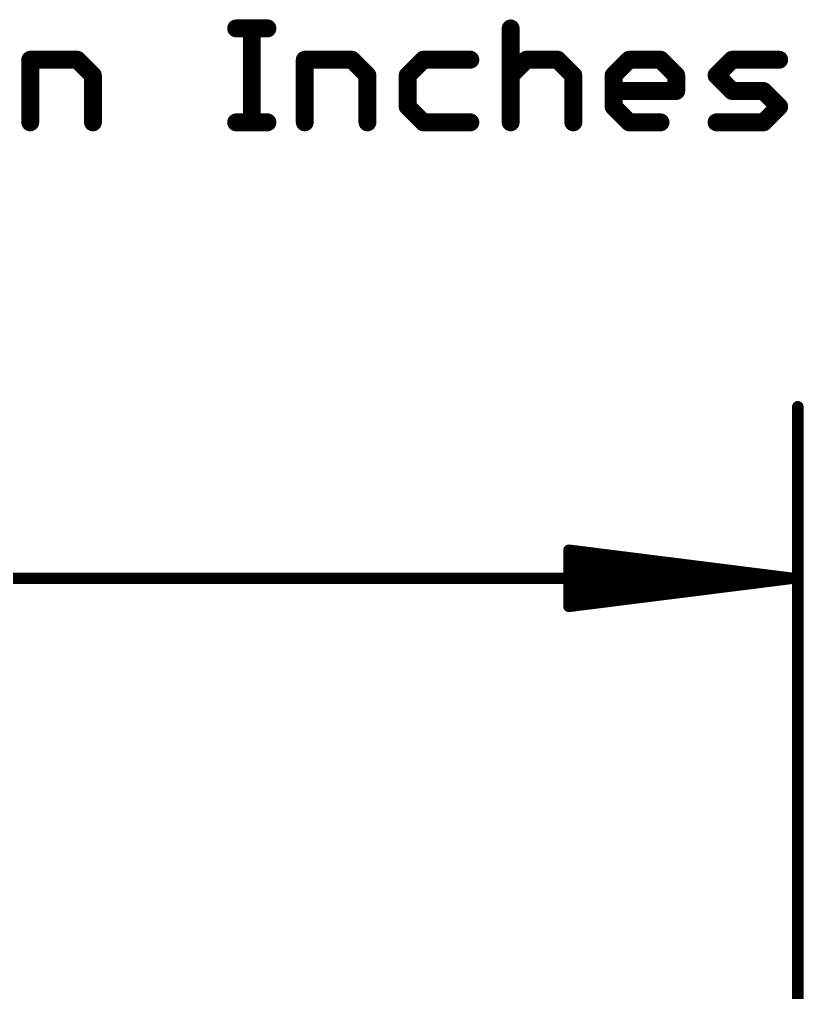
# Model space of a CAD drawing. Extents: x -30 to 77, y -18 to 22.
# Drawn here: x 14.02 to 22.93, y 10.53 to 21.59 of the extents above; entities that cross this region are included whole.
import ezdxf

# ---------------------------------------------------------------- set-up
doc = ezdxf.new("R2010")
doc.units = 0
doc.layers.add('47', color=253, linetype='CONTINUOUS')

msp = doc.modelspace()

# ---------------------------------------------------------------- linework, layer by layer
at = {"layer": '47'}
for points, const_width in [([(16.4795, 21.4893), (16.8354, 21.4893)], 0.2032), ([(16.6574, 20.4216), (16.6574, 21.4893)], 0.2032), ([(19.5979, 21.4893), (19.5979, 20.4216)], 0.2032), ([(14.1407, 20.4216), (14.1407, 21.1334)], 0.2032), ([(14.1407, 21.1334), (14.6745, 21.1334)], 0.2032), ([(14.6745, 21.1334), (14.8525, 20.9555)], 0.2032), ([(17.2591, 20.4216), (17.2591, 21.1334)], 0.2032), ([(17.2591, 21.1334), (17.7929, 21.1334)], 0.2032), ([(17.7929, 21.1334), (17.9709, 20.9555)], 0.2032), ([(18.6064, 21.1334), (18.4285, 20.9555)], 0.2032), ([(19.1403, 21.1334), (18.6064, 21.1334)], 0.2032), ([(19.5979, 20.9555), (19.7758, 21.1334)], 0.2032), ([(19.7758, 21.1334), (20.1317, 21.1334)], 0.2032), ([(20.1317, 21.1334), (20.3097, 20.9555)], 0.2032), ([(20.7672, 20.9555), (20.9452, 21.1334)], 0.2032), ([(20.9452, 21.1334), (21.3011, 21.1334)], 0.2032), ([(21.3011, 21.1334), (21.4791, 20.9555)], 0.2032), ([(21.9366, 20.9555), (22.1146, 21.1334)], 0.2032), ([(22.1146, 21.1334), (22.6485, 21.1334)], 0.2032), ([(14.8525, 20.9555), (14.8525, 20.4216)], 0.2032), ([(17.9709, 20.9555), (17.9709, 20.4216)], 0.2032), ([(18.4285, 20.9555), (18.4285, 20.5996)], 0.2032), ([(20.3097, 20.9555), (20.3097, 20.4216)], 0.2032), ([(20.7672, 20.5996), (20.7672, 20.9555)], 0.2032), ([(21.4791, 20.9555), (21.4791, 20.7775)], 0.2032), ([(22.1146, 20.7775), (21.9366, 20.9555)], 0.2032), ([(21.4791, 20.7775), (20.7672, 20.7775)], 0.2032), ([(22.4705, 20.7775), (22.1146, 20.7775)], 0.2032), ([(22.6485, 20.5996), (22.4705, 20.7775)], 0.2032), ([(18.4285, 20.5996), (18.6064, 20.4216)], 0.2032), ([(20.9452, 20.4216), (20.7672, 20.5996)], 0.2032), ([(22.4705, 20.4216), (22.6485, 20.5996)], 0.2032), ([(16.4795, 20.4216), (16.8354, 20.4216)], 0.2032), ([(18.6064, 20.4216), (19.1403, 20.4216)], 0.2032), ([(21.3011, 20.4216), (20.9452, 20.4216)], 0.2032), ([(21.9366, 20.4216), (22.4705, 20.4216)], 0.2032), ([(22.86, 10.16), (22.86, 17.19)], 0.13), ([(22.795, 15.24), (20.26, 15.5592)], 0.13), ([(20.26, 15.5592), (20.26, 14.9208)], 0.13), ([(22.795, 15.24), (20.26, 15.5)], 0.13), ([(22.795, 15.24), (20.26, 15.37)], 0.13), ([(0.065, 15.24), (22.795, 15.24)], 0.13), ([(20.26, 14.9208), (22.795, 15.24)], 0.13), ([(20.26, 15.11), (22.795, 15.24)], 0.13), ([(20.26, 14.98), (22.795, 15.24)], 0.13)]:
    msp.add_lwpolyline(points, dxfattribs=dict(at, const_width=const_width))
for points, const_width in [([(16.4795, 21.5401, 1), (16.4795, 21.4385)], 0.1016), ([(16.7082, 21.4893, 1), (16.6066, 21.4893)], 0.1016), ([(16.8354, 21.4385, 1), (16.8354, 21.5401)], 0.1016), ([(19.6486, 21.4893, 1), (19.5471, 21.4893)], 0.1016), ([(14.1915, 21.1334, 1), (14.0899, 21.1334)], 0.1016), ([(14.1407, 21.1842, 1), (14.1407, 21.0826)], 0.1016), ([(14.7104, 21.1693, 1), (14.6386, 21.0975)], 0.1016), ([(14.6745, 21.0826, 1), (14.6745, 21.1842)], 0.1016), ([(17.3099, 21.1334, 1), (17.2083, 21.1334)], 0.1016), ([(17.2591, 21.1842, 1), (17.2591, 21.0826)], 0.1016), ([(17.8288, 21.1693, 1), (17.757, 21.0975)], 0.1016), ([(17.7929, 21.0826, 1), (17.7929, 21.1842)], 0.1016), ([(18.6064, 21.1842, 1), (18.6064, 21.0826)], 0.1016), ([(18.6423, 21.0975, 1), (18.5705, 21.1693)], 0.1016), ([(19.1403, 21.0826, 1), (19.1403, 21.1842)], 0.1016), ([(19.7758, 21.1842, 1), (19.7758, 21.0826)], 0.1016), ([(19.8117, 21.0975, 1), (19.7399, 21.1693)], 0.1016), ([(20.1676, 21.1693, 1), (20.0958, 21.0975)], 0.1016), ([(20.1317, 21.0826, 1), (20.1317, 21.1842)], 0.1016), ([(20.9452, 21.1842, 1), (20.9452, 21.0826)], 0.1016), ([(20.9811, 21.0975, 1), (20.9093, 21.1693)], 0.1016), ([(21.337, 21.1693, 1), (21.2652, 21.0975)], 0.1016), ([(21.3011, 21.0826, 1), (21.3011, 21.1842)], 0.1016), ([(22.1146, 21.1842, 1), (22.1146, 21.0826)], 0.1016), ([(22.1505, 21.0975, 1), (22.0787, 21.1693)], 0.1016), ([(22.6485, 21.0826, 1), (22.6485, 21.1842)], 0.1016), ([(14.9033, 20.9555, 1), (14.8017, 20.9555)], 0.1016), ([(14.8166, 20.9195, 1), (14.8884, 20.9914)], 0.1016), ([(18.0217, 20.9555, 1), (17.9201, 20.9555)], 0.1016), ([(17.9349, 20.9195, 1), (18.0068, 20.9914)], 0.1016), ([(18.3925, 20.9914, 1), (18.4644, 20.9195)], 0.1016), ([(18.4793, 20.9555, 1), (18.3777, 20.9555)], 0.1016), ([(19.5619, 20.9914, 1), (19.6338, 20.9195)], 0.1016), ([(20.3605, 20.9555, 1), (20.2589, 20.9555)], 0.1016), ([(20.2737, 20.9195, 1), (20.3456, 20.9914)], 0.1016), ([(20.818, 20.9555, 1), (20.7164, 20.9555)], 0.1016), ([(20.7313, 20.9914, 1), (20.8032, 20.9195)], 0.1016), ([(21.5299, 20.9555, 1), (21.4283, 20.9555)], 0.1016), ([(21.4431, 20.9195, 1), (21.515, 20.9914)], 0.1016), ([(21.9726, 20.9914, 1), (21.9007, 20.9195)], 0.1016), ([(21.9007, 20.9914, 1), (21.9726, 20.9195)], 0.1016), ([(20.7672, 20.8283, 1), (20.7672, 20.7267)], 0.1016), ([(21.4283, 20.7775, 1), (21.5299, 20.7775)], 0.1016), ([(21.4791, 20.7267, 1), (21.4791, 20.8283)], 0.1016), ([(22.1146, 20.8283, 1), (22.1146, 20.7267)], 0.1016), ([(22.0787, 20.7416, 1), (22.1505, 20.8134)], 0.1016), ([(22.5064, 20.8134, 1), (22.4346, 20.7416)], 0.1016), ([(22.4705, 20.7267, 1), (22.4705, 20.8283)], 0.1016), ([(18.4644, 20.6355, 1), (18.3925, 20.5636)], 0.1016), ([(20.8032, 20.6355, 1), (20.7313, 20.5636)], 0.1016), ([(22.6844, 20.5636, 1), (22.6125, 20.6355)], 0.1016), ([(22.6125, 20.5636, 1), (22.6844, 20.6355)], 0.1016), ([(18.3777, 20.5996, 1), (18.4793, 20.5996)], 0.1016), ([(20.7164, 20.5996, 1), (20.818, 20.5996)], 0.1016), ([(14.0899, 20.4216, 1), (14.1915, 20.4216)], 0.1016), ([(14.8017, 20.4216, 1), (14.9033, 20.4216)], 0.1016), ([(16.4795, 20.4724, 1), (16.4795, 20.3708)], 0.1016), ([(16.6066, 20.4216, 1), (16.7082, 20.4216)], 0.1016), ([(16.8354, 20.3708, 1), (16.8354, 20.4724)], 0.1016), ([(17.2083, 20.4216, 1), (17.3099, 20.4216)], 0.1016), ([(17.9201, 20.4216, 1), (18.0217, 20.4216)], 0.1016), ([(18.6064, 20.4724, 1), (18.6064, 20.3708)], 0.1016), ([(18.5705, 20.3857, 1), (18.6423, 20.4575)], 0.1016), ([(19.1403, 20.3708, 1), (19.1403, 20.4724)], 0.1016), ([(19.5471, 20.4216, 1), (19.6486, 20.4216)], 0.1016), ([(20.2589, 20.4216, 1), (20.3605, 20.4216)], 0.1016), ([(20.9452, 20.4724, 1), (20.9452, 20.3708)], 0.1016), ([(20.9093, 20.3857, 1), (20.9811, 20.4575)], 0.1016), ([(21.3011, 20.3708, 1), (21.3011, 20.4724)], 0.1016), ([(21.9366, 20.4724, 1), (21.9366, 20.3708)], 0.1016), ([(22.4346, 20.4575, 1), (22.5064, 20.3857)], 0.1016), ([(22.4705, 20.3708, 1), (22.4705, 20.4724)], 0.1016), ([(22.8925, 17.19, 1), (22.8275, 17.19)], 0.065), ([(20.2641, 15.5915, 1), (20.2559, 15.527)], 0.065), ([(20.2925, 15.5592, 1), (20.2275, 15.5592)], 0.065), ([(20.2633, 15.5323, 1), (20.2567, 15.4677)], 0.065), ([(20.2617, 15.4025, 1), (20.2583, 15.3375)], 0.065), ([(22.7991, 15.2078, 1), (22.7909, 15.2722)], 0.065), ([(22.7909, 15.2078, 1), (22.7991, 15.2722)], 0.065), ([(22.7983, 15.2077, 1), (22.7917, 15.2723)], 0.065), ([(22.7917, 15.2077, 1), (22.7983, 15.2723)], 0.065), ([(22.7933, 15.2075, 1), (22.7967, 15.2725)], 0.065), ([(22.7967, 15.2075, 1), (22.7933, 15.2725)], 0.065), ([(22.795, 15.2075, 1), (22.795, 15.2725)], 0.065), ([(20.2583, 15.1425, 1), (20.2617, 15.0775)], 0.065), ([(20.2567, 15.0123, 1), (20.2633, 14.9477)], 0.065), ([(20.2559, 14.953, 1), (20.2641, 14.8885)], 0.065), ([(20.2275, 14.9208, 1), (20.2925, 14.9208)], 0.065)]:
    msp.add_lwpolyline(points, format="xyb", dxfattribs=dict(at, const_width=const_width))

doc.saveas('drawing.dxf')
